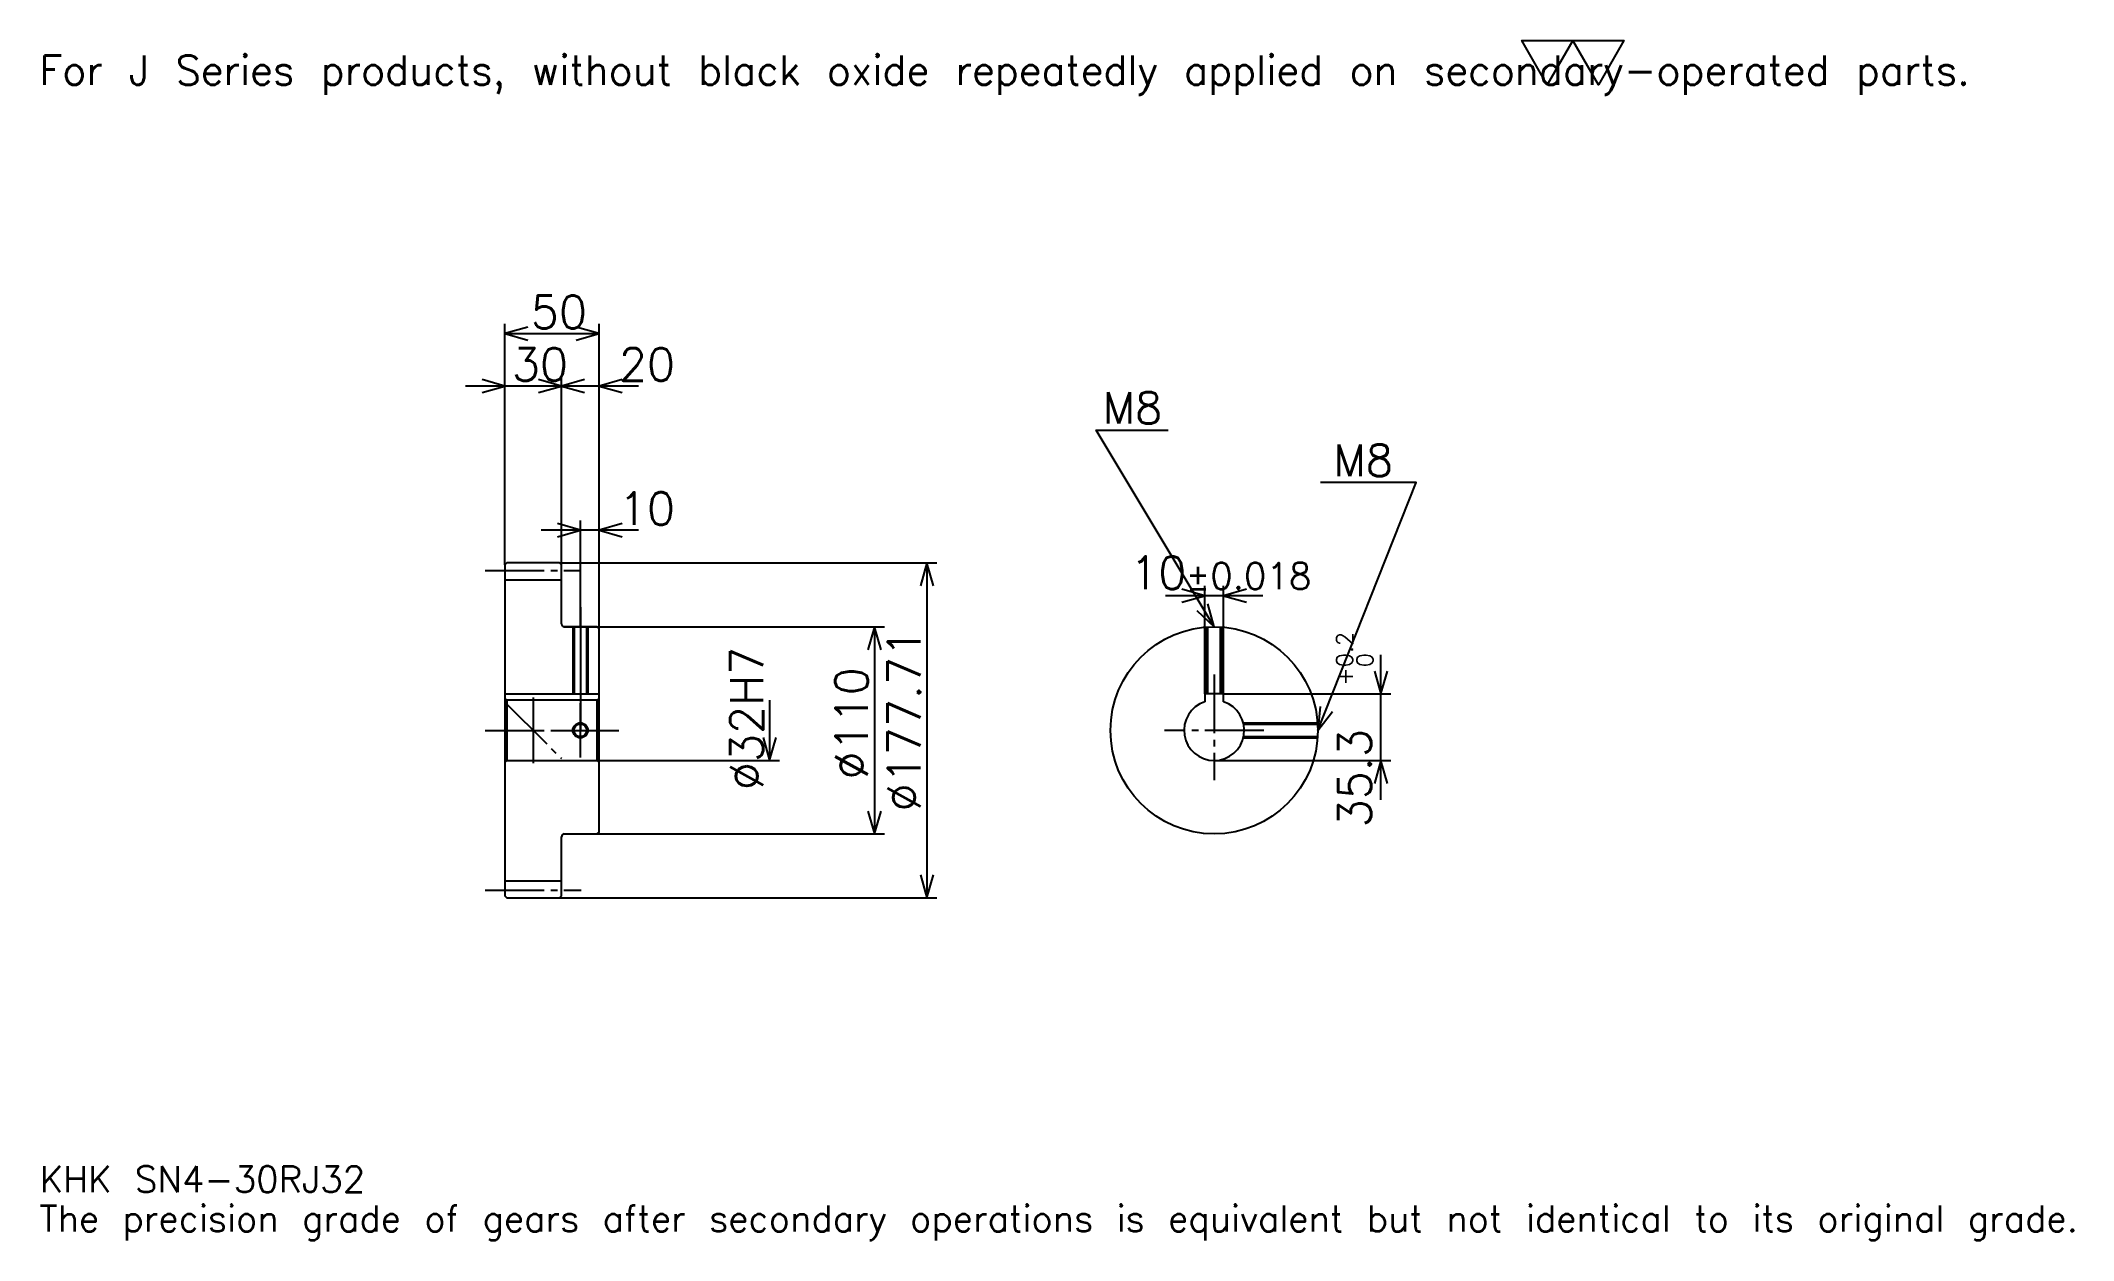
# Model space of a CAD drawing. Extents: x 35 to 1114, y 13 to 650.
import ezdxf

# ---------------------------------------------------------------- set-up
doc = ezdxf.new("R2010")
doc.units = 0
doc.linetypes.add('DASHDOT', pattern=[41.739131, 31.304348, -3.478261, 3.478261, -3.478261])
doc.layers.get('0').update_dxf_attribs({"linetype": 'CONTINUOUS'})
doc.layers.add('DASHDOT', color=6, linetype='DASHDOT')
doc.styles.add('KANJI', font='TXT', dxfattribs={"bigfont": 'BIGFONT'})

msp = doc.modelspace()

# ---------------------------------------------------------------- linework, layer by layer
at = {"color": 5}
for p, q in [((281.739136, 372.331055), (281.739136, 499.287598)), ((331.739136, 372.331055), (331.739136, 499.287598)), ((281.739136, 494.07019), (331.739136, 494.07019)), ((332.608704, 466.24411), (260.869568, 466.24411)), ((352.608704, 466.24411), (290.869568, 466.24411)), ((311.739136, 372.331055), (311.739136, 471.461487)), ((352.608704, 389.722382), (300.869568, 389.722382)), ((321.739136, 372.331055), (321.739136, 394.939758)), ((281.739136, 371.331055), (281.739136, 372.331055)), ((310.739136, 372.331055), (331.739136, 372.331055)), ((311.739136, 371.331055), (311.739136, 372.331055)), ((321.739136, 338.478271), (321.739136, 372.331055)), ((321.739136, 338.478271), (321.739136, 372.331055)), ((331.739136, 372.331055), (510.869568, 372.331055)), ((331.739136, 337.478271), (331.739136, 372.331055)), ((505.652161, 372.331055), (505.652161, 194.625473)), ((653.043457, 302.778259), (653.043457, 360.169556)), ((663.043457, 302.778259), (663.043457, 360.169556)), ((683.913086, 354.952179), (632.17395, 354.952179)), ((313.239136, 338.478271), (331.739136, 338.478271)), ((331.739136, 338.478271), (483.043488, 338.478271)), ((477.826111, 338.478271), (477.826111, 228.478271)), ((746.521729, 246.608704), (746.521729, 323.647827)), ((663.043457, 302.778259), (751.739136, 302.778259)), ((422.17392, 299.478271), (422.17392, 267.478271)), ((331.739136, 267.478271), (427.391296, 267.478271)), ((658.043457, 267.478271), (751.739136, 267.478271)), ((313.239136, 228.478271), (331.739136, 228.478271)), ((331.739136, 228.478271), (483.043488, 228.478271)), ((310.739136, 194.625473), (331.739136, 194.625473)), ((331.739136, 194.625473), (510.869568, 194.625473))]:
    msp.add_line(p, q, dxfattribs=at)
at = {"color": 4}
for p, q in [((281.739136, 363.331055), (311.739136, 363.331055)), ((281.739136, 302.778259), (331.739136, 302.778259)), ((282.739136, 299.478271), (282.739136, 267.478271)), ((330.739136, 299.478271), (331.739136, 300.478271)), ((330.739136, 267.478271), (331.739136, 266.478271)), ((281.739136, 203.625473), (311.739136, 203.625473))]:
    msp.add_line(p, q, dxfattribs=at)
at = {"color": 7}
msp.add_line((296.739136, 300.869568), (296.739136, 266.086975), dxfattribs=at)
msp.add_lwpolyline([(834.782593, 626.086975), (821.217346, 649.600037), (875.478271, 649.600037), (861.913025, 626.086975), (848.347839, 649.600037), (834.782593, 626.086975)], dxfattribs=at)
at = {"color": 5}
for points in [[(293.913055, 497.548462), (281.739136, 494.07019), (293.913055, 490.591919)], [(319.565216, 490.591919), (331.739136, 494.07019), (319.565216, 497.548462)], [(269.565216, 462.765869), (281.739136, 466.24411), (269.565216, 469.722351)], [(299.565216, 462.765869), (311.739136, 466.24411), (299.565216, 469.722351)], [(323.913055, 469.722351), (311.739136, 466.24411), (323.913055, 462.765869)], [(343.913055, 469.722351), (331.739136, 466.24411), (343.913055, 462.765869)], [(658.043457, 338.478271), (595.434814, 442.826111), (633.695679, 442.826111)], [(713.043457, 283.478271), (765.217407, 415), (714.434814, 415)], [(309.565216, 386.24411), (321.739136, 389.722382), (309.565216, 393.200623)], [(343.913055, 393.200623), (331.739136, 389.722382), (343.913055, 386.24411)], [(509.130432, 360.157166), (505.652161, 372.331055), (502.17392, 360.157166)], [(640.869568, 351.473907), (653.043457, 354.952179), (640.869568, 358.43045)], [(675.217407, 358.43045), (663.043457, 354.952179), (675.217407, 351.473907)], [(648.797485, 347.127777), (658.043457, 338.478271), (654.762634, 350.706848)], [(481.304352, 326.304352), (477.826111, 338.478271), (474.347839, 326.304352)], [(743.043457, 314.952179), (746.521729, 302.778259), (750, 314.952179)], [(714.299316, 296.076904), (713.043457, 283.478271), (720.765625, 293.511749)], [(418.695679, 279.652191), (422.17392, 267.478271), (425.652161, 279.652191)], [(750, 255.304352), (746.521729, 267.478271), (743.043457, 255.304352)], [(474.347839, 240.652191), (477.826111, 228.478271), (481.304352, 240.652191)], [(502.17392, 206.799377), (505.652161, 194.625473), (509.130432, 206.799377)]]:
    msp.add_lwpolyline(points, dxfattribs=at)
at = {"color": 4}
for points in [[(311.739136, 339.978271), (311.739136, 371.331055), (310.739136, 372.331055), (282.739136, 372.331055), (281.739136, 371.331055), (281.739136, 266.478271)], [(313.239136, 228.478271), (330.739136, 228.478271), (331.739136, 229.478271), (331.739136, 337.478271), (330.739136, 338.478271), (313.239136, 338.478271)], [(317.739136, 338.478271), (317.739136, 302.778259)], [(318.414124, 338.478271), (318.414124, 302.778259)], [(325.064148, 338.478271), (325.064148, 302.778259)], [(325.739136, 338.478271), (325.739136, 302.778259)], [(654.043457, 302.778259), (654.043457, 338.332611)], [(654.718506, 302.778259), (654.718506, 338.377686)], [(661.36853, 302.778259), (661.36853, 338.377686)], [(662.043457, 302.778259), (662.043457, 338.332611)], [(663.043457, 298.676941), (663.043457, 302.778259), (653.043457, 302.778259), (653.043457, 298.676941)], [(281.739136, 266.478271), (282.739136, 267.478271), (330.739136, 267.478271), (330.739136, 299.478271), (282.739136, 299.478271), (281.739136, 300.478271)], [(673.5354, 287.478271), (712.897827, 287.478271)], [(673.694214, 286.803284), (712.942871, 286.803284)], [(673.5354, 279.478271), (712.897827, 279.478271)], [(673.694214, 280.153259), (712.942871, 280.153259)], [(281.739136, 266.478271), (281.739136, 195.625473), (282.739136, 194.625473), (310.739136, 194.625473), (311.739136, 195.625473), (311.739136, 226.978271)]]:
    msp.add_lwpolyline(points, dxfattribs=at)
for centre, radius in [((658.043457, 283.478271), 55), ((321.739136, 283.478271), 3.325)]:
    msp.add_circle(centre, radius, dxfattribs=at)
at = {"color": 7}
msp.add_circle((321.739136, 283.478271), 4, dxfattribs=at)
at = {"color": 4}
for centre, radius, start, end in [((313.239136, 339.978271), 1.5, 180, 270), ((658.043457, 283.478271), 16, 108.209957329, 71.790042671), ((313.239136, 226.978271), 1.5, 90, 180)]:
    msp.add_arc(centre, radius, start, end, dxfattribs=at)
at = {"layer": 'DASHDOT', "color": 7}
for p, q in [((271.304352, 368.331055), (322.17392, 368.331055)), ((321.739136, 338.478271), (321.739136, 283.478271)), ((658.043457, 313.213043), (658.043457, 257.043488)), ((281.739136, 298.478271), (311.739136, 268.478271)), ((271.304352, 283.478271), (342.17392, 283.478271)), ((684.478271, 283.478271), (631.608704, 283.478271)), ((271.304352, 198.625473), (322.17392, 198.625473))]:
    msp.add_line(p, q, dxfattribs=at)
for points in [[(321.739136, 348.913055), (321.739136, 292.343475)], [(321.739136, 269.043488), (321.739136, 297.913055)], [(307.304352, 283.478271), (336.17392, 283.478271)]]:
    msp.add_lwpolyline(points, dxfattribs=at)

# ---------------------------------------------------------------- texts
at = {"color": 7, "style": 'KANJI'}
for s, height, p in [('For J Series products, without black oxide repeatedly applied on secondary-operated parts.', 15.652174, (34.782608, 626.086975)), ('50', 17.391304, (295.434784, 496.852783)), ('30', 17.391304, (285.434784, 469.026733)), ('20', 17.391304, (342.17392, 469.026733)), ('M8', 16.695653, (598.913086, 446.304352)), ('M8', 16.695653, (721.391357, 418.478271)), ('10', 17.391304, (342.17392, 392.504974)), ('10', 17.391304, (613.44873, 358.43045)), ('%%p0.018', 13.913043, (642.837891, 358.43045)), ('KHK SN4-30RJ32', 13.913043, (34.782608, 38.260868)), ('The precision grade of gears after secondary operations is equivalent but not identical to its original grade.', 13.913043, (34.782608, 17.391304))]:
    msp.add_text(s, height=height, dxfattribs=at).set_placement(p)
for s, height, p in [('0.2', 8.695652, (731.565247, 317.025024)), ('%%c32H7', 17.391304, (418.695679, 251.739136)), ('%%c177.71', 17.391304, (502.17392, 240.434799)), ('%%c110', 17.391304, (474.347839, 257.391296)), ('+', 8.695652, (731.565247, 307.285889)), ('0', 8.695652, (742.347839, 317.025024)), ('35.3', 17.391304, (741.304382, 232.00943))]:
    msp.add_text(s, height=height, rotation=90, dxfattribs=at).set_placement(p)

doc.saveas('drawing.dxf')
